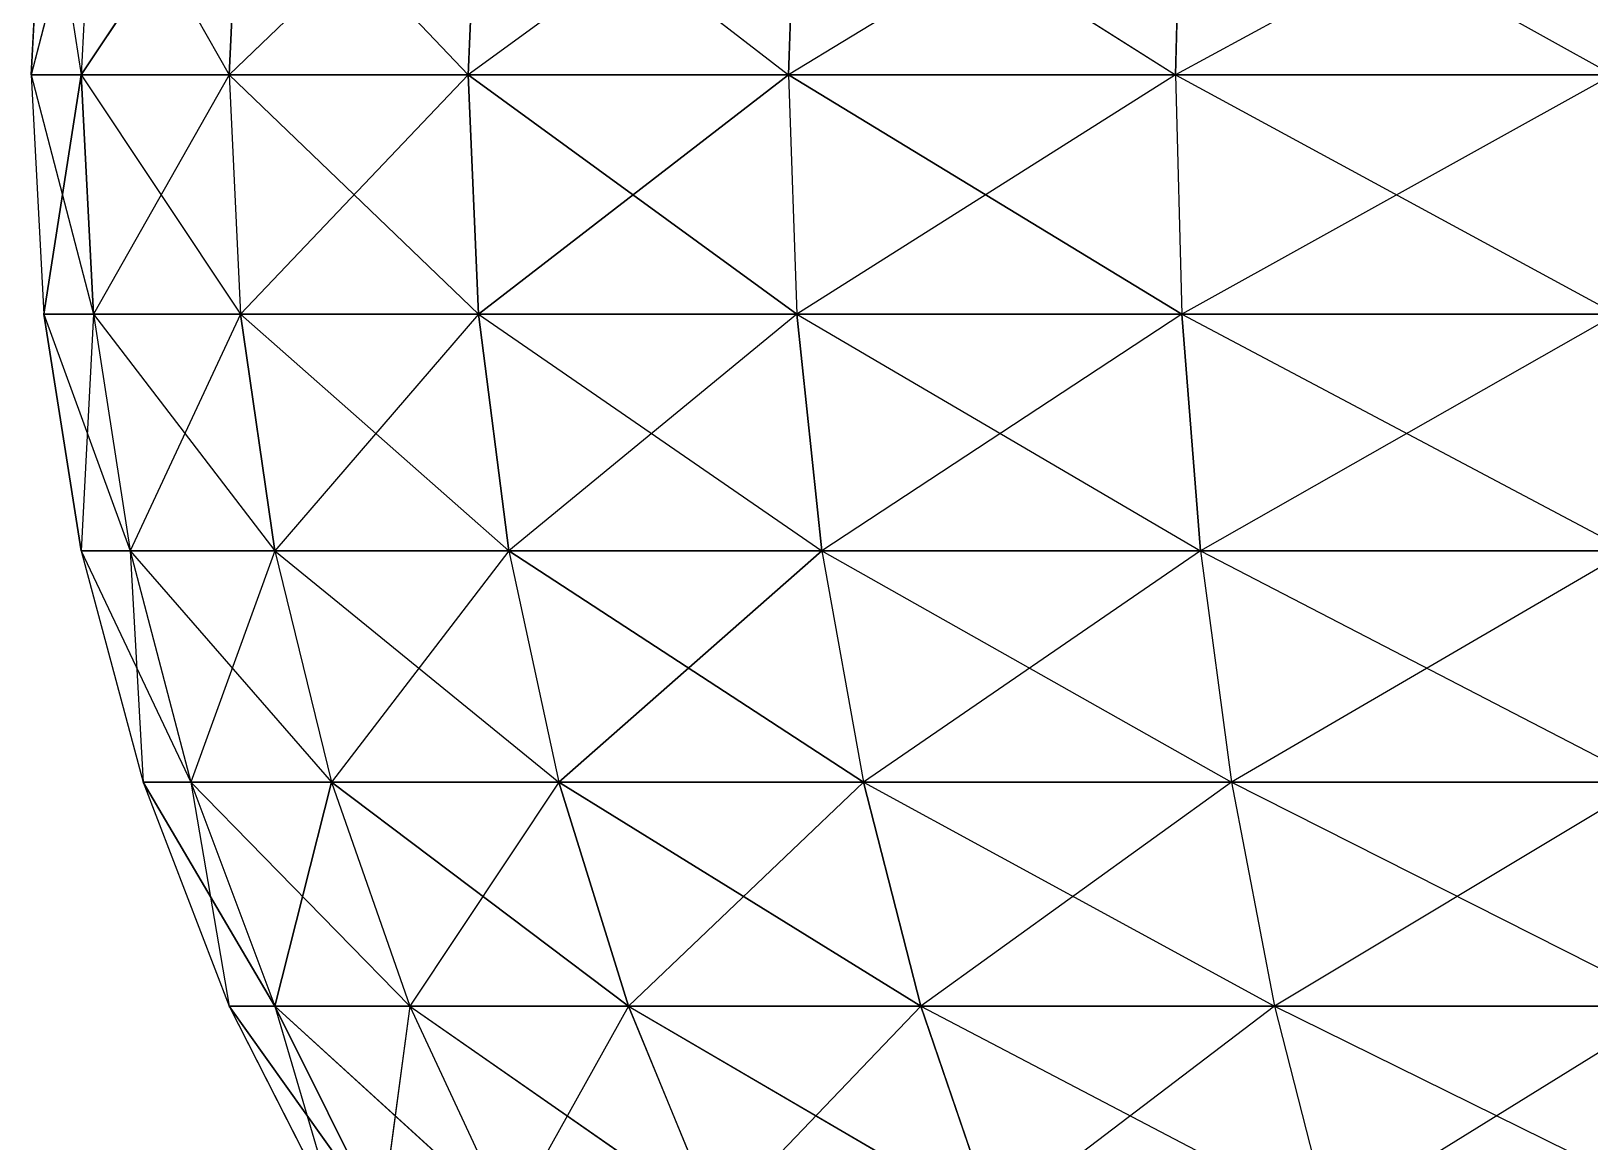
# Model space of a CAD drawing. Header units: metres. Extents: x -100 to 100, y -100 to 100.
# Drawn here: x -100 to -31.9, y -46.6 to 1.9 of the extents above; entities that cross this region are included whole.
import ezdxf

# ---------------------------------------------------------------- set-up
doc = ezdxf.new("R2010")
doc.units = ezdxf.units.M

msp = doc.modelspace()

# ---------------------------------------------------------------- linework, layer by layer
for p, q in [((-99.452, 10.453, -692.82), (-100, 0, -692.82)), ((-97.279, 10.453, -713.498), (-100, 0, -692.82)), ((-99.452, 10.453, -692.82), (-97.815, 0, -672.029)), ((-97.279, 10.453, -672.143), (-97.815, 0, -672.029)), ((-97.279, 10.453, -713.498), (-97.815, 0, -713.611)), ((-90.854, 10.453, -733.271), (-97.815, 0, -713.611)), ((-97.279, 10.453, -672.143), (-91.355, 0, -652.147)), ((-90.854, 10.453, -652.369), (-91.355, 0, -652.147)), ((-90.854, 10.453, -733.271), (-91.355, 0, -733.494)), ((-80.459, 10.453, -751.277), (-91.355, 0, -733.494)), ((-90.854, 10.453, -652.369), (-80.902, 0, -634.042)), ((-80.459, 10.453, -634.364), (-80.902, 0, -634.042)), ((-80.459, 10.453, -751.277), (-80.902, 0, -751.599)), ((-66.547, 10.453, -766.728), (-80.902, 0, -751.599)), ((-80.459, 10.453, -634.364), (-66.913, 0, -618.506)), ((-66.547, 10.453, -618.913), (-66.913, 0, -618.506)), ((-66.547, 10.453, -766.728), (-66.913, 0, -767.135)), ((-49.726, 10.453, -778.948), (-66.913, 0, -767.135)), ((-66.547, 10.453, -618.913), (-50, 0, -606.218)), ((-49.726, 10.453, -606.692), (-50, 0, -606.218)), ((-49.726, 10.453, -778.948), (-50, 0, -779.423)), ((-30.732, 10.453, -787.405), (-50, 0, -779.423)), ((-49.726, 10.453, -606.692), (-30.902, 0, -597.715)), ((-97.815, 0, -672.029), (-100, 0, -692.82)), ((-100, 0, -692.82), (-97.815, 0, -713.611)), ((-100, 0, -692.82), (-97.279, -10.453, -672.143)), ((-100, 0, -692.82), (-99.452, -10.453, -692.82)), ((-97.815, 0, -713.611), (-99.452, -10.453, -692.82)), ((-91.355, 0, -652.147), (-97.815, 0, -672.029)), ((-97.815, 0, -713.611), (-91.355, 0, -733.494)), ((-97.815, 0, -672.029), (-90.854, -10.453, -652.369)), ((-97.815, 0, -672.029), (-97.279, -10.453, -672.143)), ((-97.815, 0, -713.611), (-97.279, -10.453, -713.498)), ((-91.355, 0, -733.494), (-97.279, -10.453, -713.498)), ((-80.902, 0, -634.042), (-91.355, 0, -652.147)), ((-91.355, 0, -733.494), (-80.902, 0, -751.599)), ((-91.355, 0, -652.147), (-80.459, -10.453, -634.364)), ((-91.355, 0, -652.147), (-90.854, -10.453, -652.369)), ((-91.355, 0, -733.494), (-90.854, -10.453, -733.271)), ((-80.902, 0, -751.599), (-90.854, -10.453, -733.271)), ((-66.913, 0, -618.506), (-80.902, 0, -634.042)), ((-80.902, 0, -751.599), (-66.913, 0, -767.135)), ((-80.902, 0, -634.042), (-66.547, -10.453, -618.913)), ((-80.902, 0, -634.042), (-80.459, -10.453, -634.364)), ((-80.902, 0, -751.599), (-80.459, -10.453, -751.277)), ((-66.913, 0, -767.135), (-80.459, -10.453, -751.277)), ((-50, 0, -606.218), (-66.913, 0, -618.506)), ((-66.913, 0, -767.135), (-50, 0, -779.423)), ((-66.913, 0, -618.506), (-49.726, -10.453, -606.692)), ((-66.913, 0, -618.506), (-66.547, -10.453, -618.913)), ((-66.913, 0, -767.135), (-66.547, -10.453, -766.728)), ((-50, 0, -779.423), (-66.547, -10.453, -766.728)), ((-30.902, 0, -597.715), (-50, 0, -606.218)), ((-50, 0, -779.423), (-30.902, 0, -787.926)), ((-50, 0, -606.218), (-30.732, -10.453, -598.236)), ((-50, 0, -606.218), (-49.726, -10.453, -606.692)), ((-50, 0, -779.423), (-49.726, -10.453, -778.948)), ((-30.902, 0, -787.926), (-49.726, -10.453, -778.948)), ((-97.279, -10.453, -672.143), (-99.452, -10.453, -692.82)), ((-99.452, -10.453, -692.82), (-97.279, -10.453, -713.498)), ((-99.452, -10.453, -692.82), (-95.677, -20.791, -672.483)), ((-99.452, -10.453, -692.82), (-97.815, -20.791, -692.82)), ((-97.279, -10.453, -713.498), (-97.815, -20.791, -692.82)), ((-90.854, -10.453, -652.369), (-97.279, -10.453, -672.143)), ((-97.279, -10.453, -713.498), (-90.854, -10.453, -733.271)), ((-97.279, -10.453, -672.143), (-89.358, -20.791, -653.035)), ((-97.279, -10.453, -672.143), (-95.677, -20.791, -672.483)), ((-97.279, -10.453, -713.498), (-95.677, -20.791, -713.157)), ((-90.854, -10.453, -733.271), (-95.677, -20.791, -713.157)), ((-80.459, -10.453, -634.364), (-90.854, -10.453, -652.369)), ((-90.854, -10.453, -733.271), (-80.459, -10.453, -751.277)), ((-90.854, -10.453, -652.369), (-79.134, -20.791, -635.326)), ((-90.854, -10.453, -652.369), (-89.358, -20.791, -653.035)), ((-90.854, -10.453, -733.271), (-89.358, -20.791, -732.605)), ((-80.459, -10.453, -751.277), (-89.358, -20.791, -732.605)), ((-66.547, -10.453, -618.913), (-80.459, -10.453, -634.364)), ((-80.459, -10.453, -751.277), (-66.547, -10.453, -766.728)), ((-80.459, -10.453, -634.364), (-65.451, -20.791, -620.13)), ((-80.459, -10.453, -634.364), (-79.134, -20.791, -635.326)), ((-80.459, -10.453, -751.277), (-79.134, -20.791, -750.314)), ((-66.547, -10.453, -766.728), (-79.134, -20.791, -750.314)), ((-49.726, -10.453, -606.692), (-66.547, -10.453, -618.913)), ((-66.547, -10.453, -766.728), (-49.726, -10.453, -778.948)), ((-66.547, -10.453, -618.913), (-48.907, -20.791, -608.11)), ((-66.547, -10.453, -618.913), (-65.451, -20.791, -620.13)), ((-66.547, -10.453, -766.728), (-65.451, -20.791, -765.511)), ((-49.726, -10.453, -778.948), (-65.451, -20.791, -765.511)), ((-30.732, -10.453, -598.236), (-49.726, -10.453, -606.692)), ((-49.726, -10.453, -778.948), (-30.732, -10.453, -787.405)), ((-49.726, -10.453, -606.692), (-30.226, -20.791, -599.793)), ((-49.726, -10.453, -606.692), (-48.907, -20.791, -608.11)), ((-49.726, -10.453, -778.948), (-48.907, -20.791, -777.53)), ((-30.732, -10.453, -787.405), (-48.907, -20.791, -777.53)), ((-95.677, -20.791, -672.483), (-97.815, -20.791, -692.82)), ((-97.815, -20.791, -692.82), (-95.677, -20.791, -713.157)), ((-97.815, -20.791, -692.82), (-93.027, -30.902, -673.047)), ((-97.815, -20.791, -692.82), (-95.106, -30.902, -692.82)), ((-89.358, -20.791, -653.035), (-95.677, -20.791, -672.483)), ((-95.677, -20.791, -713.157), (-89.358, -20.791, -732.605)), ((-95.677, -20.791, -672.483), (-86.883, -30.902, -654.137)), ((-95.677, -20.791, -672.483), (-93.027, -30.902, -673.047)), ((-95.677, -20.791, -713.157), (-95.106, -30.902, -692.82)), ((-95.677, -20.791, -713.157), (-93.027, -30.902, -712.594)), ((-89.358, -20.791, -732.605), (-93.027, -30.902, -712.594)), ((-79.134, -20.791, -635.326), (-89.358, -20.791, -653.035)), ((-89.358, -20.791, -732.605), (-79.134, -20.791, -750.314)), ((-89.358, -20.791, -653.035), (-76.942, -30.902, -636.919)), ((-89.358, -20.791, -653.035), (-86.883, -30.902, -654.137)), ((-89.358, -20.791, -732.605), (-86.883, -30.902, -731.503)), ((-79.134, -20.791, -750.314), (-86.883, -30.902, -731.503)), ((-65.451, -20.791, -620.13), (-79.134, -20.791, -635.326)), ((-79.134, -20.791, -750.314), (-65.451, -20.791, -765.511)), ((-79.134, -20.791, -635.326), (-63.638, -30.902, -622.143)), ((-79.134, -20.791, -635.326), (-76.942, -30.902, -636.919)), ((-79.134, -20.791, -750.314), (-76.942, -30.902, -748.722)), ((-65.451, -20.791, -765.511), (-76.942, -30.902, -748.722)), ((-48.907, -20.791, -608.11), (-65.451, -20.791, -620.13)), ((-65.451, -20.791, -765.511), (-48.907, -20.791, -777.53)), ((-65.451, -20.791, -620.13), (-47.553, -30.902, -610.456)), ((-65.451, -20.791, -620.13), (-63.638, -30.902, -622.143)), ((-65.451, -20.791, -765.511), (-63.638, -30.902, -763.498)), ((-48.907, -20.791, -777.53), (-63.638, -30.902, -763.498)), ((-30.226, -20.791, -599.793), (-48.907, -20.791, -608.11)), ((-48.907, -20.791, -777.53), (-30.226, -20.791, -785.848)), ((-48.907, -20.791, -608.11), (-29.389, -30.902, -602.369)), ((-48.907, -20.791, -608.11), (-47.553, -30.902, -610.456)), ((-48.907, -20.791, -777.53), (-47.553, -30.902, -775.184)), ((-30.226, -20.791, -785.848), (-47.553, -30.902, -775.184)), ((-93.027, -30.902, -673.047), (-95.106, -30.902, -692.82)), ((-95.106, -30.902, -692.82), (-93.027, -30.902, -712.594)), ((-95.106, -30.902, -692.82), (-89.358, -40.674, -673.827)), ((-95.106, -30.902, -692.82), (-91.355, -40.674, -692.82)), ((-86.883, -30.902, -654.137), (-93.027, -30.902, -673.047)), ((-93.027, -30.902, -712.594), (-86.883, -30.902, -731.503)), ((-93.027, -30.902, -673.047), (-83.457, -40.674, -655.663)), ((-93.027, -30.902, -673.047), (-89.358, -40.674, -673.827)), ((-93.027, -30.902, -712.594), (-91.355, -40.674, -692.82)), ((-93.027, -30.902, -712.594), (-89.358, -40.674, -711.814)), ((-86.883, -30.902, -731.503), (-89.358, -40.674, -711.814)), ((-76.942, -30.902, -636.919), (-86.883, -30.902, -654.137)), ((-86.883, -30.902, -731.503), (-76.942, -30.902, -748.722)), ((-86.883, -30.902, -654.137), (-73.907, -40.674, -639.124)), ((-86.883, -30.902, -654.137), (-83.457, -40.674, -655.663)), ((-86.883, -30.902, -731.503), (-83.457, -40.674, -729.978)), ((-76.942, -30.902, -748.722), (-83.457, -40.674, -729.978)), ((-63.638, -30.902, -622.143), (-76.942, -30.902, -636.919)), ((-76.942, -30.902, -748.722), (-63.638, -30.902, -763.498)), ((-76.942, -30.902, -636.919), (-61.128, -40.674, -624.931)), ((-76.942, -30.902, -636.919), (-73.907, -40.674, -639.124)), ((-76.942, -30.902, -748.722), (-73.907, -40.674, -746.517)), ((-63.638, -30.902, -763.498), (-73.907, -40.674, -746.517)), ((-47.553, -30.902, -610.456), (-63.638, -30.902, -622.143)), ((-63.638, -30.902, -763.498), (-47.553, -30.902, -775.184)), ((-63.638, -30.902, -622.143), (-45.677, -40.674, -613.705)), ((-63.638, -30.902, -622.143), (-61.128, -40.674, -624.931)), ((-63.638, -30.902, -763.498), (-61.128, -40.674, -760.71)), ((-47.553, -30.902, -775.184), (-61.128, -40.674, -760.71)), ((-29.389, -30.902, -602.369), (-47.553, -30.902, -610.456)), ((-47.553, -30.902, -775.184), (-29.389, -30.902, -783.271)), ((-47.553, -30.902, -610.456), (-28.23, -40.674, -605.937)), ((-47.553, -30.902, -610.456), (-45.677, -40.674, -613.705)), ((-47.553, -30.902, -775.184), (-45.677, -40.674, -771.936)), ((-29.389, -30.902, -783.271), (-45.677, -40.674, -771.936)), ((-89.358, -40.674, -673.827), (-91.355, -40.674, -692.82)), ((-91.355, -40.674, -692.82), (-89.358, -40.674, -711.814)), ((-91.355, -40.674, -692.82), (-84.71, -50, -674.815)), ((-91.355, -40.674, -692.82), (-86.603, -50, -692.82)), ((-83.457, -40.674, -655.663), (-89.358, -40.674, -673.827)), ((-89.358, -40.674, -711.814), (-83.457, -40.674, -729.978)), ((-89.358, -40.674, -673.827), (-79.115, -50, -657.596)), ((-89.358, -40.674, -673.827), (-84.71, -50, -674.815)), ((-89.358, -40.674, -711.814), (-86.603, -50, -692.82)), ((-89.358, -40.674, -711.814), (-84.71, -50, -710.826)), ((-83.457, -40.674, -729.978), (-84.71, -50, -710.826)), ((-73.907, -40.674, -639.124), (-83.457, -40.674, -655.663)), ((-83.457, -40.674, -729.978), (-73.907, -40.674, -746.517)), ((-83.457, -40.674, -655.663), (-70.063, -50, -641.917)), ((-83.457, -40.674, -655.663), (-79.115, -50, -657.596)), ((-83.457, -40.674, -729.978), (-79.115, -50, -728.045)), ((-73.907, -40.674, -746.517), (-79.115, -50, -728.045)), ((-61.128, -40.674, -624.931), (-73.907, -40.674, -639.124)), ((-73.907, -40.674, -746.517), (-61.128, -40.674, -760.71)), ((-73.907, -40.674, -639.124), (-57.948, -50, -628.462)), ((-73.907, -40.674, -639.124), (-70.063, -50, -641.917)), ((-73.907, -40.674, -746.517), (-70.063, -50, -743.724)), ((-61.128, -40.674, -760.71), (-70.063, -50, -743.724)), ((-45.677, -40.674, -613.705), (-61.128, -40.674, -624.931)), ((-61.128, -40.674, -760.71), (-45.677, -40.674, -771.936)), ((-61.128, -40.674, -624.931), (-43.301, -50, -617.82)), ((-61.128, -40.674, -624.931), (-57.948, -50, -628.462)), ((-61.128, -40.674, -760.71), (-57.948, -50, -757.178)), ((-45.677, -40.674, -771.936), (-57.948, -50, -757.178)), ((-28.23, -40.674, -605.937), (-45.677, -40.674, -613.705)), ((-45.677, -40.674, -771.936), (-28.23, -40.674, -779.704)), ((-45.677, -40.674, -613.705), (-26.762, -50, -610.456)), ((-45.677, -40.674, -613.705), (-43.301, -50, -617.82)), ((-45.677, -40.674, -771.936), (-43.301, -50, -767.82)), ((-28.23, -40.674, -779.704), (-43.301, -50, -767.82))]:
    msp.add_line(p, q)
for points in [[(-100, 0, -692.82), (-99.452, 10.453, -692.82), (-97.279, 10.453, -713.498), (-97.279, 10.453, -713.497)], [(-97.815, 0, -713.611), (-90.854, 10.453, -733.271), (-91.355, 0, -733.494), (-91.354, 0, -733.494)], [(-80.902, 0, -634.042), (-90.854, 10.453, -652.369), (-91.355, 0, -652.147), (-91.354, 0, -652.147)], [(-91.355, 0, -733.494), (-90.854, 10.453, -733.271), (-80.459, 10.453, -751.277), (-80.458, 10.453, -751.277)], [(-80.902, 0, -751.599), (-80.459, 10.453, -751.277), (-66.547, 10.453, -766.728), (-66.546, 10.453, -766.728)], [(-66.913, 0, -618.506), (-66.547, 10.453, -618.913), (-80.459, 10.453, -634.364), (-80.458, 10.453, -634.364)], [(-50, 0, -606.218), (-49.726, 10.453, -606.692), (-66.547, 10.453, -618.913), (-66.546, 10.453, -618.913)], [(-97.279, -10.453, -713.498), (-97.815, 0, -713.611), (-91.355, 0, -733.494), (-91.354, 0, -733.494)], [(-80.459, -10.453, -634.364), (-80.902, 0, -634.042), (-91.355, 0, -652.147), (-91.354, 0, -652.147)], [(-99.452, -10.453, -692.82), (-97.815, 0, -713.611), (-97.279, -10.453, -713.498), (-97.279, -10.453, -713.497)], [(-90.854, -10.453, -733.271), (-80.902, 0, -751.599), (-80.459, -10.453, -751.277), (-80.458, -10.453, -751.277)], [(-66.547, -10.453, -618.913), (-80.902, 0, -634.042), (-80.459, -10.453, -634.364), (-80.458, -10.453, -634.364)], [(-80.459, -10.453, -751.277), (-66.913, 0, -767.135), (-66.547, -10.453, -766.728), (-66.546, -10.453, -766.728)], [(-49.726, -10.453, -606.692), (-66.913, 0, -618.506), (-66.547, -10.453, -618.913), (-66.546, -10.453, -618.913)], [(-97.815, -20.791, -692.82), (-99.452, -10.453, -692.82), (-97.279, -10.453, -713.498), (-97.279, -10.453, -713.497)], [(-89.358, -20.791, -732.605), (-90.854, -10.453, -733.271), (-80.459, -10.453, -751.277), (-80.458, -10.453, -751.277)], [(-65.451, -20.791, -620.13), (-66.547, -10.453, -618.913), (-80.459, -10.453, -634.364), (-80.458, -10.453, -634.364)], [(-79.134, -20.791, -750.314), (-80.459, -10.453, -751.277), (-66.547, -10.453, -766.728), (-66.546, -10.453, -766.728)], [(-48.907, -20.791, -608.11), (-49.726, -10.453, -606.692), (-66.547, -10.453, -618.913), (-66.546, -10.453, -618.913)], [(-63.638, -30.902, -622.143), (-79.134, -20.791, -635.326), (-76.942, -30.902, -636.919), (-76.942, -30.902, -636.918)], [(-76.942, -30.902, -748.722), (-65.451, -20.791, -765.511), (-63.638, -30.902, -763.498), (-63.638, -30.902, -763.497)], [(-89.358, -40.674, -673.827), (-95.106, -30.902, -692.82), (-91.355, -40.674, -692.82), (-91.354, -40.674, -692.82)], [(-89.358, -40.674, -711.814), (-86.883, -30.902, -731.503), (-83.457, -40.674, -729.978), (-83.456, -40.674, -729.977)], [(-73.907, -40.674, -639.124), (-86.883, -30.902, -654.137), (-83.457, -40.674, -655.663), (-83.456, -40.674, -655.663)], [(-61.128, -40.674, -624.931), (-63.638, -30.902, -622.143), (-76.942, -30.902, -636.919), (-76.942, -30.902, -636.918)], [(-61.128, -40.674, -624.931), (-76.942, -30.902, -636.919), (-73.907, -40.674, -639.124), (-73.907, -40.674, -639.123)], [(-73.907, -40.674, -746.517), (-76.942, -30.902, -748.722), (-63.638, -30.902, -763.498), (-63.638, -30.902, -763.497)], [(-84.71, -50, -674.815), (-89.358, -40.674, -673.827), (-91.355, -40.674, -692.82), (-91.354, -40.674, -692.82)], [(-84.71, -50, -674.815), (-91.355, -40.674, -692.82), (-86.603, -50, -692.82), (-86.602, -50, -692.82)], [(-79.115, -50, -657.596), (-89.358, -40.674, -673.827), (-84.71, -50, -674.815), (-84.71, -50, -674.814)], [(-84.71, -50, -710.826), (-89.358, -40.674, -711.814), (-83.457, -40.674, -729.978), (-83.456, -40.674, -729.977)], [(-70.063, -50, -641.917), (-73.907, -40.674, -639.124), (-83.457, -40.674, -655.663), (-83.456, -40.674, -655.663)], [(-57.948, -50, -628.462), (-61.128, -40.674, -624.931), (-73.907, -40.674, -639.124), (-73.907, -40.674, -639.123)]]:
    msp.add_3dface(points)

doc.saveas('drawing.dxf')
